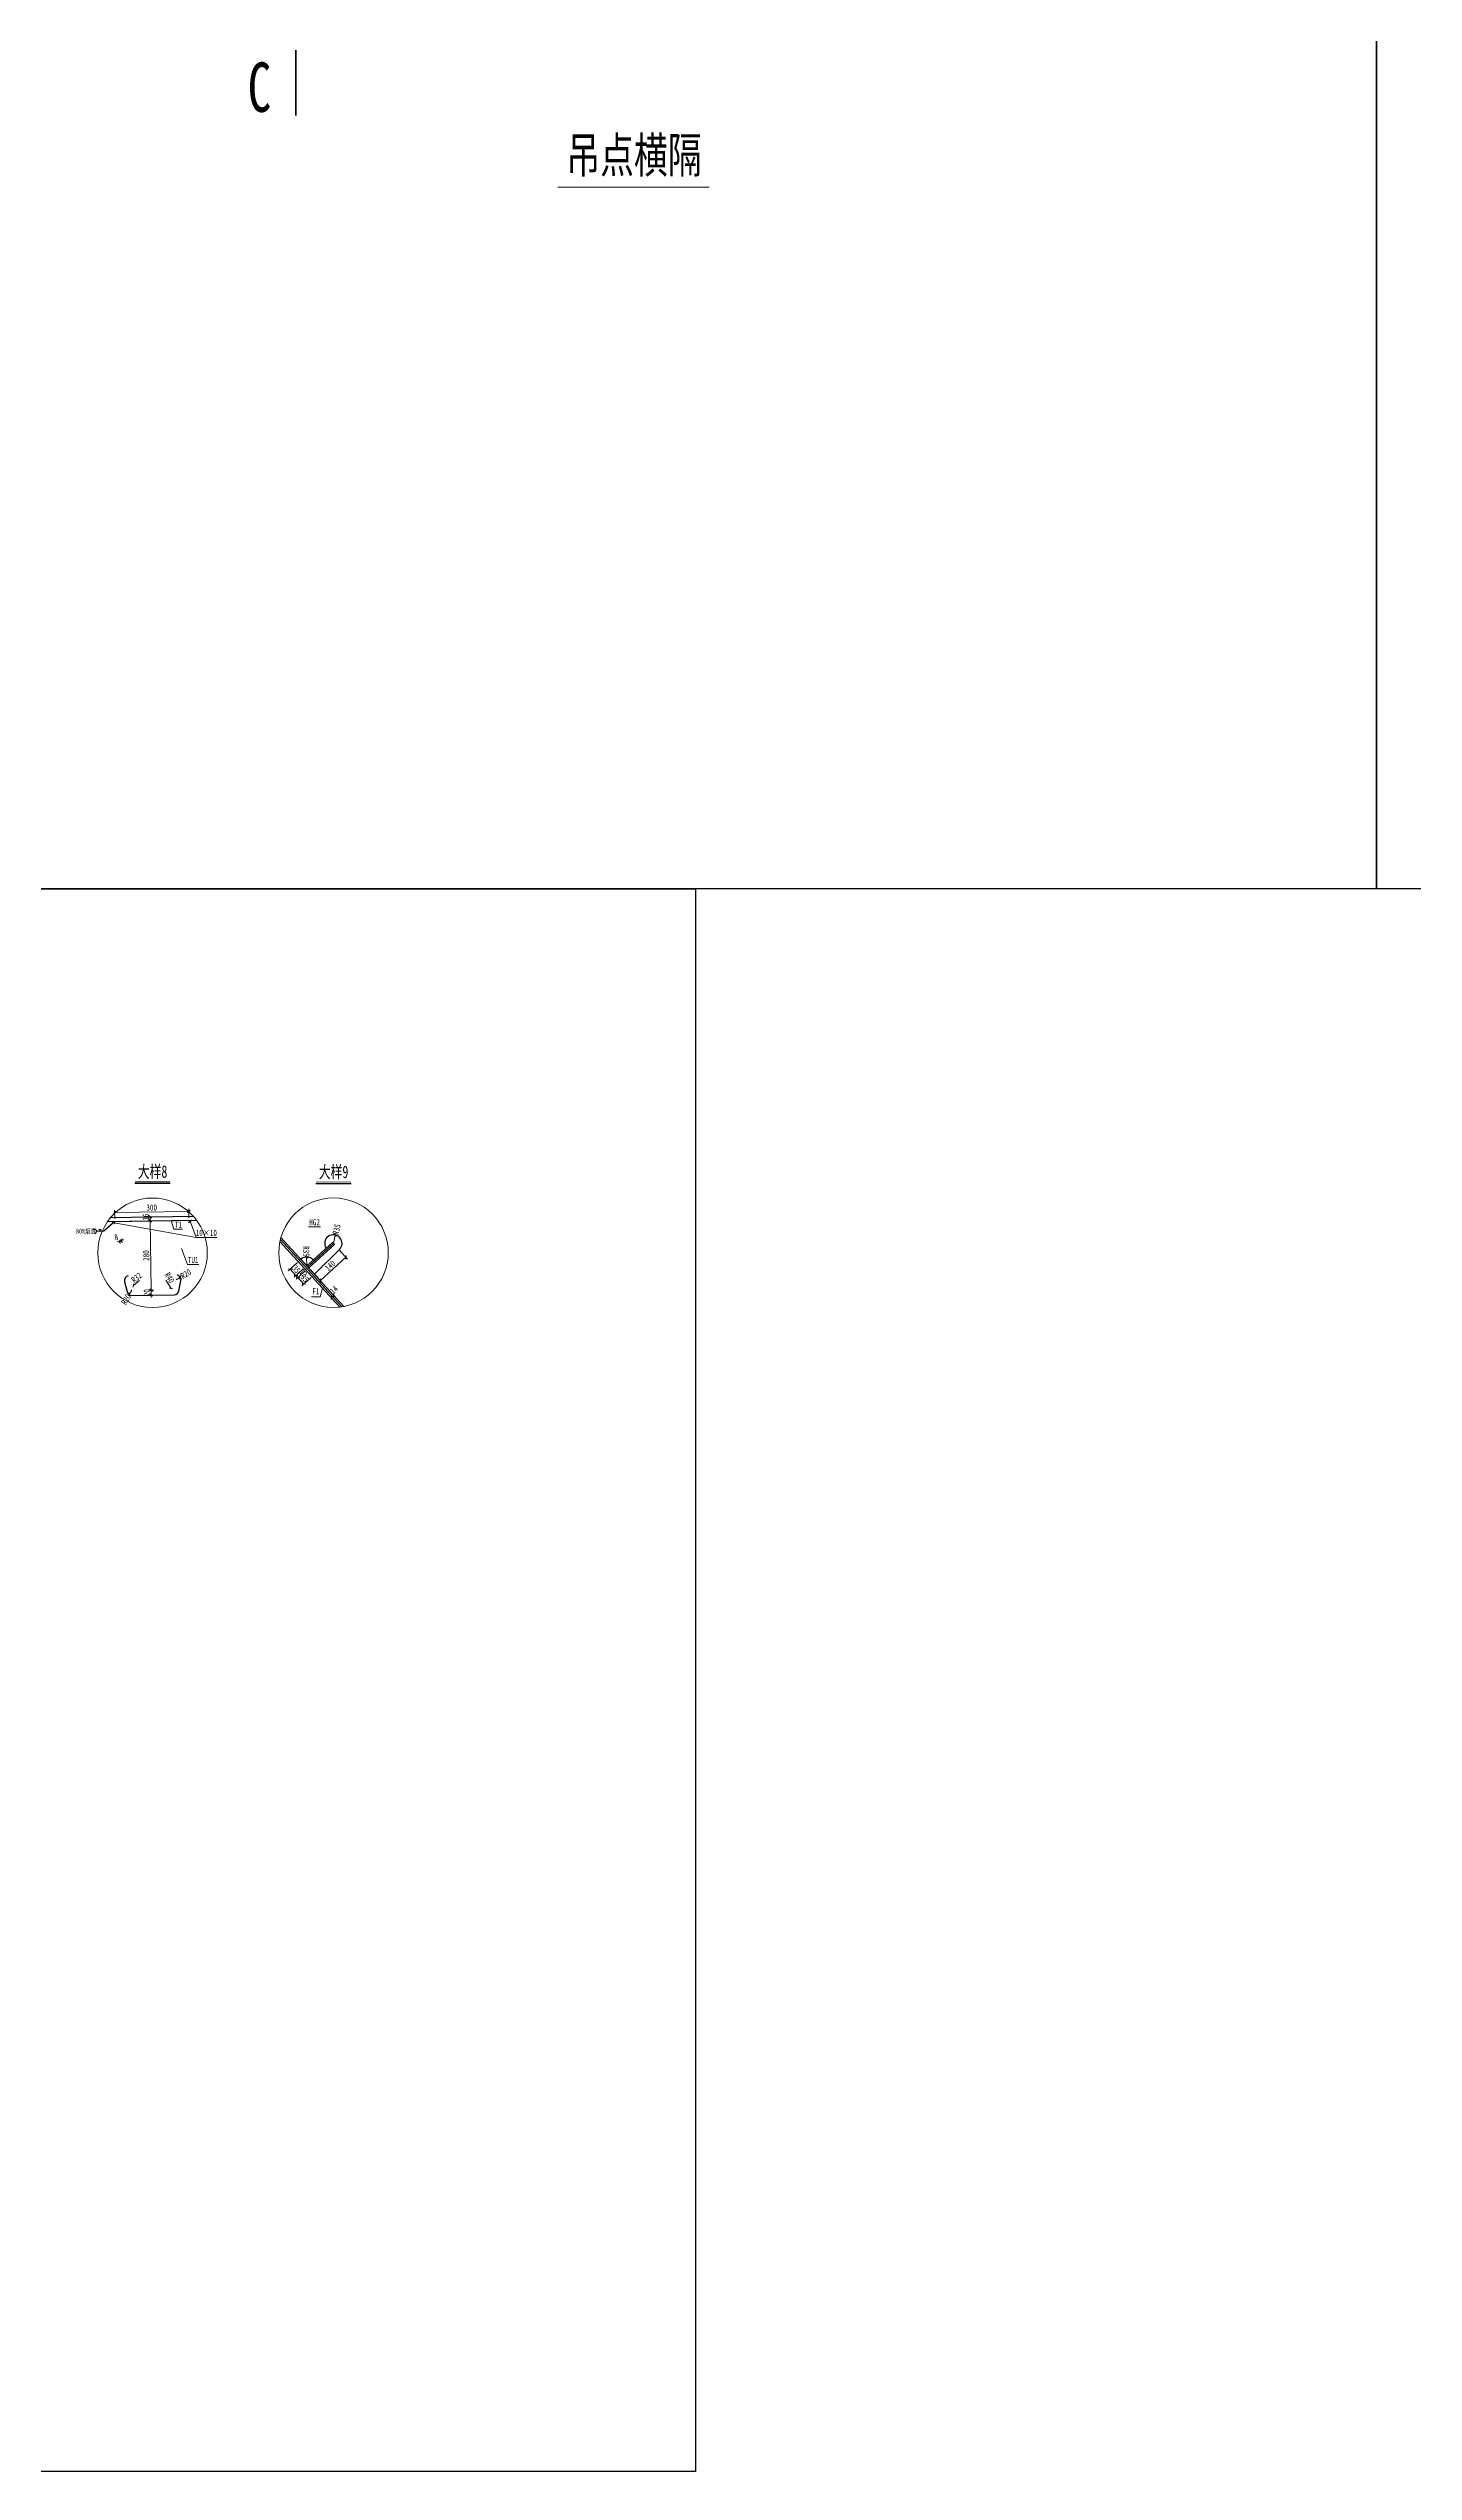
# Model space of a CAD drawing. Header units: millimetres. Extents: x 44597 to 300567, y -113054 to 73044.
# Drawn here: x 64205 to 69716, y -57326 to -47537 of the extents above; entities that cross this region are included whole.
import ezdxf
from ezdxf.enums import TextEntityAlignment as Align

# ---------------------------------------------------------------- set-up
doc = ezdxf.new("R2010")
doc.units = ezdxf.units.MM
doc.layers.get('Defpoints').update_dxf_attribs({"color": 8})
for name, color, linetype, lineweight in [('Dim', 4, 'Continuous', 15), ('文字', 7, 'Continuous', 15), ('标注线及字体', 2, 'Continuous', 15), ('粗线', 3, 'Continuous', 35), ('细实线', 4, 'Continuous', 15), ('钢板粗线', 1, 'Continuous', 25)]:
    doc.layers.add(name, color=color, linetype=linetype, lineweight=lineweight)
doc.layers.add('Text', color=4, linetype='Continuous')
doc.styles.add('111', font='', dxfattribs={"width": 0.7})
doc.styles.add('BM_Dim', font='', dxfattribs={"width": 0.85})
doc.styles.add('SMEDI', font='', dxfattribs={"width": 0.75})
doc.styles.get("Standard").update_dxf_attribs({"font": ''})
doc.styles.get('111').set_extended_font_data('仿宋_GB2312')
doc.styles.get('BM_Dim').set_extended_font_data('仿宋_GB2312')
doc.styles.get('SMEDI').set_extended_font_data('仿宋_GB2312')
doc.styles.get('Standard').set_extended_font_data('仿宋_GB2312')
doc.dimstyles.new('200', dxfattribs={"dimscale": 0, "dimtxt": 2.5, "dimasz": 1, "dimexe": 1, "dimexo": 1, "dimgap": 0.6, "dimtad": 1, "dimdec": 0, "dimdsep": 46, "dimtxsty": '111', "dimblk": 'OBLIQUE', "dimcen": 0, "dimclrd": 4, "dimclre": 4, "dimclrt": 4, "dimadec": 1, "dimazin": 2, "dimtfac": 1, "dimtdec": 0, "dimtix": 1, "dimtmove": 2, "dimatfit": 3, "dimfxl": 4, "dimfxlon": 1, "dimtolj": 1, "dimlwd": -1, "dimlwe": -1, "dimarcsym": 0})
doc.dimstyles.new('MSteel_1.0_1.0', dxfattribs={"dimtxt": 3, "dimasz": 1.2, "dimexe": 1, "dimexo": 1, "dimgap": 1, "dimtad": 3, "dimtoh": 1, "dimdec": 0, "dimzin": 0, "dimdsep": 46, "dimtxsty": 'Standard', "dimblk": 'ARCHTICK', "dimcen": 0.09, "dimclrd": 3, "dimclre": 3, "dimadec": 0, "dimazin": 0, "dimtfac": 1, "dimtdec": 4, "dimtofl": 0, "dimtmove": 0, "dimatfit": 3, "dimfxl": 1, "dimtolj": 1, "dimtzin": 0, "dimarcsym": 0})

# ---------------------------------------------------------------- blocks, each defined once
blk = doc.blocks.new('U型肋1')
at = {"layer": 'Defpoints'}
blk.add_line((-160, 0), (160, 0), dxfattribs=at)
at = {"layer": '钢板粗线', "color": 6}
for p, q in [((147.8, -9.7), (160, 0)), ((-147.8, -9.7), (-160, 0))]:
    blk.add_line(p, q, dxfattribs=at)
blk.add_lwpolyline([(-98.8, -220.5, 0.414266), (-113.8, -244.5), (-104.5, -284.5, 0.348876), (-85, -300), (85, -300, 0.348876), (104.5, -284.5), (113.8, -244.5, 0.414091), (98.8, -220.5, 0.414091)], format="xyb", dxfattribs=at)
blk = doc.blocks.new('_Oblique')
at = {"color": 0, "linetype": 'ByBlock', "lineweight": -2}
blk.add_line((-0.5, -0.5), (0.5, 0.5), dxfattribs=at)
blk = doc.blocks.new('*D134')
at = {"layer": 'Defpoints', "color": 0, "transparency": 16777216}
for p in [(64489.5, -52345.4), (64497.3, -52343.5), (64499.5, -52352.5)]:
    blk.add_point(p, dxfattribs=at)
at = {"layer": '细实线', "color": 4, "transparency": 16777216}
for p, q in [((64491.8, -52354.4), (64482.1, -52356.8)), ((64491.8, -52354.4), (64499.5, -52352.5)), ((64491.8, -52354.4), (64494.2, -52364.1)), ((64499.5, -52352.5), (64509.2, -52350.1)), ((64499.5, -52352.5), (64501.9, -52362.2))]:
    blk.add_line(p, q, dxfattribs=at)
at = {"layer": '细实线', "color": 4, "transparency": 16777216, "xscale": 10, "yscale": 10, "zscale": 10}
for p, rotation in [((64491.8, -52354.4), 13.92449145960827), ((64499.5, -52352.5), 193.9244914596083)]:
    blk.add_blockref('_Oblique', p, dxfattribs=dict(at, rotation=rotation))
at = {"layer": '细实线', "color": 4, "transparency": 16777216, "insert": (64478.4, -52338.9), "char_height": 25, "attachment_point": 5, "rotation": 13.92449, "style": '111'}
blk.add_mtext('\\A1;8', dxfattribs=at)
blk = doc.blocks.new('*D135')
at = {"layer": 'Defpoints', "color": 0, "transparency": 16777216}
for p in [(64615, -52273.1), (64635.9, -52272.8), (64640.1, -52552.7)]:
    blk.add_point(p, dxfattribs=at)
at = {"layer": '细实线', "color": 4, "transparency": 16777216}
for p, q in [((64625.9, -52272.9), (64605, -52273.2)), ((64619.2, -52553.1), (64615, -52273.1)), ((64630.1, -52552.9), (64609.2, -52553.2))]:
    blk.add_line(p, q, dxfattribs=at)
at = {"layer": '细实线', "color": 4, "transparency": 16777216, "xscale": 10, "yscale": 10, "zscale": 10}
for p, rotation in [((64615, -52273.1), 90.85937224364261), ((64619.2, -52553.1), 270.8593722436426)]:
    blk.add_blockref('_Oblique', p, dxfattribs=dict(at, rotation=rotation))
at = {"layer": '细实线', "color": 4, "transparency": 16777216, "insert": (64599.2, -52413.3), "char_height": 25, "attachment_point": 5, "rotation": 90.85937, "style": '111'}
blk.add_mtext('\\A1;280', dxfattribs=at)
blk = doc.blocks.new('*D136')
at = {"layer": 'Defpoints', "color": 0, "transparency": 16777216}
for p in [(64640.1, -52552.7), (64619.5, -52573), (64640.4, -52572.7)]:
    blk.add_point(p, dxfattribs=at)
at = {"layer": '细实线', "color": 4, "transparency": 16777216}
for p, q in [((64630.1, -52552.9), (64609.2, -52553.2)), ((64619.2, -52553.1), (64619.1, -52543.1)), ((64619.2, -52553.1), (64619.5, -52573)), ((64630.4, -52572.9), (64609.5, -52573.2)), ((64619.5, -52573), (64619.7, -52583))]:
    blk.add_line(p, q, dxfattribs=at)
at = {"layer": '细实线', "color": 4, "transparency": 16777216, "xscale": 10, "yscale": 10, "zscale": 10}
for p, rotation in [((64619.2, -52553.1), 270.8594463297547), ((64619.5, -52573), 90.85944632975473)]:
    blk.add_blockref('_Oblique', p, dxfattribs=dict(at, rotation=rotation))
at = {"layer": '细实线', "color": 4, "transparency": 16777216, "insert": (64601.5, -52563.3), "char_height": 25, "attachment_point": 5, "rotation": 90.85945, "style": '111'}
blk.add_mtext('\\A1;20', dxfattribs=at)
blk = doc.blocks.new('*D137')
at = {"layer": 'Defpoints', "color": 0, "transparency": 16777216}
for p in [(64471.6, -52239.7), (64472.1, -52275.2), (64771.9, -52270.7)]:
    blk.add_point(p, dxfattribs=at)
at = {"layer": '细实线', "color": 4, "transparency": 16777216}
for p, q in [((64472, -52265.2), (64471.4, -52229.7)), ((64771.4, -52235.2), (64471.6, -52239.7)), ((64771.8, -52260.7), (64771.2, -52225.2))]:
    blk.add_line(p, q, dxfattribs=at)
at = {"layer": '细实线', "color": 4, "transparency": 16777216, "xscale": 10, "yscale": 10, "zscale": 10}
for p, rotation in [((64471.6, -52239.7), 180.8551735522662), ((64771.4, -52235.2), 0.8551735522662156)]:
    blk.add_blockref('_Oblique', p, dxfattribs=dict(at, rotation=rotation))
at = {"layer": '细实线', "color": 4, "transparency": 16777216, "insert": (64621.2, -52219.6), "char_height": 25, "attachment_point": 5, "rotation": 0.85517, "style": '111'}
blk.add_mtext('\\A1;300', dxfattribs=at)
blk = doc.blocks.new('*D138')
at = {"layer": 'Defpoints', "color": 0, "transparency": 16777216}
for p in [(64720.1, -52512), (64737.1, -52501.3)]:
    blk.add_point(p, dxfattribs=at)
at = {"layer": '细实线', "color": 4, "transparency": 16777216}
for p, q in [((64737.1, -52501.3), (64720.1, -52512)), ((64720.1, -52512), (64737.1, -52501.3))]:
    blk.add_line(p, q, dxfattribs=at)
blk.add_arc((64720.1, -52512), 20, 3.11833, 74.97374, dxfattribs=at)
at = {"layer": '细实线', "color": 4, "transparency": 16777216, "xscale": 10, "yscale": 10, "zscale": 10, "rotation": 32.07335552735289}
blk.add_blockref('_Oblique', (64737.1, -52501.3), dxfattribs=at)
at = {"layer": '细实线', "color": 4, "transparency": 16777216, "insert": (64759.2, -52487.5), "char_height": 25, "attachment_point": 5, "rotation": 32.07336, "style": '111'}
blk.add_mtext('\\A1;R20', dxfattribs=at)
blk = doc.blocks.new('*D139')
at = {"layer": 'Defpoints', "color": 0, "transparency": 16777216}
for p in [(64530.7, -52570.8), (64541.3, -52553.8)]:
    blk.add_point(p, dxfattribs=at)
at = {"layer": '细实线', "color": 4, "transparency": 16777216}
for p, q in [((64530.7, -52570.8), (64541.3, -52553.8)), ((64541.3, -52553.8), (64530.7, -52570.8))]:
    blk.add_line(p, q, dxfattribs=at)
blk.add_arc((64541.3, -52553.8), 20, 209.10127, 241.90442, dxfattribs=at)
at = {"layer": '细实线', "color": 4, "transparency": 16777216, "xscale": 10, "yscale": 10, "zscale": 10, "rotation": 238.0562895463312}
blk.add_blockref('_Oblique', (64530.7, -52570.8), dxfattribs=at)
at = {"layer": '细实线', "color": 4, "transparency": 16777216, "insert": (64518.3, -52590.6), "char_height": 25, "attachment_point": 5, "rotation": 58.05629, "style": '111'}
blk.add_mtext('\\A1;R20', dxfattribs=at)
blk = doc.blocks.new('*D140')
at = {"layer": 'Defpoints', "color": 0, "transparency": 16777216}
for p in [(64615.2, -52257.1), (64635.6, -52256.8), (64635.9, -52272.8)]:
    blk.add_point(p, dxfattribs=at)
at = {"layer": '细实线', "color": 4, "transparency": 16777216}
for p, q in [((64625.6, -52256.9), (64605.2, -52257.2)), ((64625.9, -52272.9), (64605.5, -52273.2)), ((64615.5, -52273.1), (64615.2, -52257.1))]:
    blk.add_line(p, q, dxfattribs=at)
at = {"layer": '细实线', "color": 4, "transparency": 16777216, "xscale": 10, "yscale": 10, "zscale": 10}
for p, rotation in [((64615.2, -52257.1), 90.85937224365405), ((64615.5, -52273.1), 270.8593722436541)]:
    blk.add_blockref('_Oblique', p, dxfattribs=dict(at, rotation=rotation))
at = {"layer": '细实线', "color": 4, "transparency": 16777216, "insert": (64597.4, -52258.1), "char_height": 25, "attachment_point": 5, "rotation": 90.85937, "style": '111'}
blk.add_mtext('\\A1;16', dxfattribs=at)
blk = doc.blocks.new('U肋焊缝2')
at = {"layer": 'Dim'}
blk.add_line((0, 0), (-2.66, 0), dxfattribs=at)
blk.add_lwpolyline([(-3.66, 1), (-2.66, 0), (-3.66, -1)], dxfattribs=at)
at = {"layer": '细实线'}
blk.add_lwpolyline([(-2.05, 0.89), (-1.14, 0), (-1.14, 0.89)], dxfattribs=at)
at = {"layer": 'Text', "style": 'SMEDI', "width": 0.75}
blk.add_text('80%熔透', height=2, dxfattribs=at).set_placement((-11.22, 0), align=Align.MIDDLE_LEFT)
blk = doc.blocks.new('_ArchTick')
at = {"color": 0, "linetype": 'ByBlock', "const_width": 0.15}
blk.add_lwpolyline([(-0.5, -0.5), (0.5, 0.5)], dxfattribs=at)
blk = doc.blocks.new('14-160加劲 有过焊孔')
at = {"layer": 'Defpoints'}
blk.add_line((38609.4, 31489.3), (38609.4, 31629.3), dxfattribs=at)
at = {"layer": '钢板粗线', "color": 7}
for p, q in [((38603.4, 31489.3), (38603.4, 31629.3)), ((38603.4, 31629.3), (38615.4, 31629.3)), ((38615.4, 31489.3), (38615.4, 31629.3)), ((38650.4, 31489.3), (38644.3, 31630.8)), ((38568.4, 31489.3), (38650.4, 31489.3))]:
    blk.add_line(p, q, dxfattribs=at)
for centre, start, end in [((38609.4, 31629.3), 2.44105, 260.12911), ((38603.4, 31489.3), 90, 180)]:
    blk.add_arc(centre, 35, start, end, dxfattribs=at)
blk = doc.blocks.new('*D199')
at = {"layer": 'Defpoints', "color": 0, "transparency": 16777216}
for p in [(65358.8, -52368.9), (65255.3, -52463.1), (65302.2, -52514.7)]:
    blk.add_point(p, dxfattribs=at)
at = {"layer": '细实线', "color": 4, "transparency": 16777216}
for p, q in [((65405.8, -52420.5), (65302.2, -52514.7)), ((65378.8, -52390.9), (65412.5, -52427.9)), ((65275.3, -52485.1), (65309, -52522.1))]:
    blk.add_line(p, q, dxfattribs=at)
at = {"layer": '细实线', "color": 4, "transparency": 16777216, "xscale": 10, "yscale": 10, "zscale": 10}
for p, rotation in [((65405.8, -52420.5), 42.30941180340717), ((65302.2, -52514.7), 222.3094118034072)]:
    blk.add_blockref('_Oblique', p, dxfattribs=dict(at, rotation=rotation))
at = {"layer": '细实线', "color": 4, "transparency": 16777216, "insert": (65341.9, -52454.4), "char_height": 25, "attachment_point": 5, "rotation": 42.30941, "style": '111'}
blk.add_mtext('\\A1;140', dxfattribs=at)
blk = doc.blocks.new('*D200')
at = {"layer": 'Defpoints', "color": 0, "transparency": 16777216}
for p in [(65354.7, -52364.4), (65362.7, -52330.4)]:
    blk.add_point(p, dxfattribs=at)
at = {"layer": '细实线', "color": 4, "transparency": 16777216}
for p, q in [((65362.7, -52330.4), (65354.7, -52364.4)), ((65354.7, -52364.4), (65362.7, -52330.4))]:
    blk.add_line(p, q, dxfattribs=at)
at = {"layer": '细实线', "color": 4, "transparency": 16777216, "xscale": 10, "yscale": 10, "zscale": 10, "rotation": 76.84700869101552}
blk.add_blockref('_Oblique', (65362.7, -52330.4), dxfattribs=at)
at = {"layer": '细实线', "color": 4, "transparency": 16777216, "insert": (65368.1, -52307.4), "char_height": 25, "attachment_point": 5, "rotation": 76.84701, "style": '111'}
blk.add_mtext('\\A1;R35', dxfattribs=at)
blk = doc.blocks.new('*D201')
at = {"layer": 'Defpoints', "color": 0, "transparency": 16777216}
for p in [(65246, -52419.3), (65247.2, -52454.2)]:
    blk.add_point(p, dxfattribs=at)
at = {"layer": '细实线', "color": 4, "transparency": 16777216}
for p, q in [((65246, -52419.3), (65247.2, -52454.2)), ((65247.2, -52454.2), (65246, -52419.3))]:
    blk.add_line(p, q, dxfattribs=at)
at = {"layer": '细实线', "color": 4, "transparency": 16777216, "xscale": 10, "yscale": 10, "zscale": 10, "rotation": 91.84239581254333}
blk.add_blockref('_Oblique', (65246, -52419.3), dxfattribs=at)
at = {"layer": '细实线', "color": 4, "transparency": 16777216, "insert": (65245.3, -52396.7), "char_height": 25, "attachment_point": 5, "rotation": 271.8424, "style": '111'}
blk.add_mtext('\\A1;R35', dxfattribs=at)
blk = doc.blocks.new('*D202')
at = {"layer": 'Defpoints', "color": 0, "transparency": 16777216}
for p in [(65223.6, -52428.4), (65247.2, -52454.2), (65203.7, -52493.8)]:
    blk.add_point(p, dxfattribs=at)
at = {"layer": '细实线', "color": 4, "transparency": 16777216}
for p, q in [((65209.8, -52441), (65172.8, -52474.6)), ((65180.2, -52467.9), (65203.7, -52493.8)), ((65233.3, -52466.9), (65196.3, -52500.5))]:
    blk.add_line(p, q, dxfattribs=at)
at = {"layer": '细实线', "color": 4, "transparency": 16777216, "xscale": 10, "yscale": 10, "zscale": 10}
for p, rotation in [((65180.2, -52467.9), 132.3094118034128), ((65203.7, -52493.8), 312.3094118034127)]:
    blk.add_blockref('_Oblique', p, dxfattribs=dict(at, rotation=rotation))
at = {"layer": '细实线', "color": 4, "transparency": 16777216, "insert": (65205.2, -52468.8), "char_height": 25, "attachment_point": 5, "rotation": 312.30941, "style": '111'}
blk.add_mtext('\\A1;35', dxfattribs=at)
blk = doc.blocks.new('*D203')
at = {"layer": 'Defpoints', "color": 0, "transparency": 16777216}
for p in [(65247.2, -52454.2), (65255.3, -52463.1), (65211.8, -52502.7)]:
    blk.add_point(p, dxfattribs=at)
at = {"layer": '细实线', "color": 4, "transparency": 16777216}
for p, q in [((65233.3, -52466.9), (65196.3, -52500.5)), ((65203.7, -52493.8), (65197, -52486.4)), ((65203.7, -52493.8), (65211.8, -52502.7)), ((65241.4, -52475.7), (65204.4, -52509.4)), ((65211.8, -52502.7), (65218.5, -52510))]:
    blk.add_line(p, q, dxfattribs=at)
at = {"layer": '细实线', "color": 4, "transparency": 16777216, "xscale": 10, "yscale": 10, "zscale": 10}
for p, rotation in [((65203.7, -52493.8), 312.3094118038355), ((65211.8, -52502.7), 132.3094118038355)]:
    blk.add_blockref('_Oblique', p, dxfattribs=dict(at, rotation=rotation))
at = {"layer": '细实线', "color": 4, "transparency": 16777216, "insert": (65234.1, -52483.8), "char_height": 25, "attachment_point": 5, "rotation": 312.30941, "style": '111'}
blk.add_mtext('\\A1;12', dxfattribs=at)
blk = doc.blocks.new('*D204')
at = {"layer": 'Defpoints', "color": 0, "transparency": 16777216}
for p in [(65255.3, -52463.1), (65235.4, -52528.5), (65278.8, -52489)]:
    blk.add_point(p, dxfattribs=at)
at = {"layer": '细实线', "color": 4, "transparency": 16777216}
for p, q in [((65241.4, -52475.7), (65204.4, -52509.4)), ((65211.8, -52502.7), (65235.4, -52528.5)), ((65265, -52501.6), (65228, -52535.3))]:
    blk.add_line(p, q, dxfattribs=at)
at = {"layer": '细实线', "color": 4, "transparency": 16777216, "xscale": 10, "yscale": 10, "zscale": 10}
for p, rotation in [((65211.8, -52502.7), 132.3094118032766), ((65235.4, -52528.5), 312.3094118032766)]:
    blk.add_blockref('_Oblique', p, dxfattribs=dict(at, rotation=rotation))
at = {"layer": '细实线', "color": 4, "transparency": 16777216, "insert": (65239.2, -52505.2), "char_height": 25, "attachment_point": 5, "rotation": 312.30941, "style": '111'}
blk.add_mtext('\\A1;35', dxfattribs=at)
blk = doc.blocks.new('*D205')
at = {"layer": 'Defpoints', "color": 0, "transparency": 16777216}
for p in [(65345.6, -52562.4), (65335.2, -52571.8), (65346.4, -52584.1)]:
    blk.add_point(p, dxfattribs=at)
at = {"layer": '细实线', "color": 4, "transparency": 16777216}
for p, q in [((65352.3, -52569.7), (65363.5, -52582)), ((65342, -52579.2), (65353.1, -52591.5)), ((65356.8, -52574.6), (65346.4, -52584.1))]:
    blk.add_line(p, q, dxfattribs=at)
at = {"layer": '细实线', "color": 4, "transparency": 16777216, "xscale": 10, "yscale": 10, "zscale": 10}
for p, rotation in [((65356.8, -52574.6), 42.30941180386345), ((65346.4, -52584.1), 222.3094118038634)]:
    blk.add_blockref('_Oblique', p, dxfattribs=dict(at, rotation=rotation))
at = {"layer": '细实线', "color": 4, "transparency": 16777216, "insert": (65356.6, -52551.9), "char_height": 25, "attachment_point": 5, "rotation": 42.30941, "style": '111'}
blk.add_mtext('\\A1;14', dxfattribs=at)

msp = doc.modelspace()

# ---------------------------------------------------------------- linework, layer by layer
at = {"color": 4}
for p, q in [((64553.7, -52121.2), (64695.6, -52121.2)), ((65284.5, -52122.4), (65426.4, -52122.4))]:
    msp.add_line(p, q, dxfattribs=at)
at = {"color": 6, "const_width": 3.6}
for points in [[(64553.7, -52115.2), (64695.6, -52115.2)], [(65284.5, -52116.4), (65426.4, -52116.4)]]:
    msp.add_lwpolyline(points, dxfattribs=at)
at = {"layer": 'Defpoints'}
msp.add_line((65140.9, -52347.9), (65389, -52620.5), dxfattribs=at)
for points in [[(47566.6, -36314.1), (69566.6, -36314.1), (69566.6, -50931.3), (47566.6, -50931.3)], [(69566.6, -36314.1), (91566.6, -36314.1), (91566.6, -50931.3), (69566.6, -50931.3)], [(57191.6, -50931.3), (66816.6, -50931.3), (66816.6, -57326.3), (57191.6, -57326.3)]]:
    msp.add_lwpolyline(points, close=True, dxfattribs=at)
at = {"layer": '粗线'}
msp.add_line((65202.9, -47807.1), (65202.9, -47543.8), dxfattribs=at)
at = {"layer": '细实线'}
for p, q in [((66261.4, -48096.9), (66871.7, -48096.9)), ((64711.2, -52307.3), (64700.1, -52271.8)), ((64800.7, -52340.4), (64776.6, -52275.1)), ((64800.7, -52340.4), (64469.7, -52281.2)), ((64711.2, -52307.3), (64746.2, -52307.3)), ((64800.7, -52340.4), (64884, -52340.4)), ((65254.9, -52297.3), (65302.4, -52297.3)), ((64765.2, -52450.1), (64741.1, -52384.8)), ((64765.2, -52450.1), (64811.4, -52450.1)), ((65301.6, -52580.4), (65310.9, -52545)), ((65266, -52580.4), (65301.6, -52580.4))]:
    msp.add_line(p, q, dxfattribs=at)
at = {"layer": '细实线', "color": 4}
for p, q in [((64572.5, -52513.7), (64547.8, -52534.1)), ((64547.8, -52534.1), (64547.8, -52534.1)), ((64678.9, -52512.2), (64700, -52546.2)), ((64700, -52546.2), (64700, -52546.2))]:
    msp.add_line(p, q, dxfattribs=at)
at = {"layer": '细实线'}
for centre in [(64624.7, -52402.3), (65355.4, -52401.9)]:
    msp.add_circle(centre, 221.2, dxfattribs=at)
at = {"layer": '钢板粗线'}
for p, q in [((64443.3, -52275.7), (64802.1, -52270.3)), ((64455.8, -52259.5), (64789.2, -52254.5)), ((65139, -52356.2), (65380.6, -52621.6)), ((65143.1, -52339.9), (65397.2, -52619))]:
    msp.add_line(p, q, dxfattribs=at)

# ---------------------------------------------------------------- block references
at = {"layer": '细实线'}
for name, p, rotation in [('U型肋1', (64622.1, -52273), 0.8593722436391068), ('14-160加劲 有过焊孔', (15975, -45102.8), 312.3094118034077)]:
    msp.add_blockref(name, p, dxfattribs=dict(at, rotation=rotation))
at = {"layer": '细实线', "color": 8, "xscale": 9.999999999999996, "yscale": 9.999999999999996, "zscale": 9.999999999999996}
msp.add_blockref('U肋焊缝2', (64427.7, -52315.1), dxfattribs=at)
at = {"layer": '细实线', "color": 4, "xscale": 10, "yscale": 10, "zscale": 10}
for p, rotation in [((64547.8, -52534.1), 39.43082534781877), ((64700, -52546.2), 121.7883031367361)]:
    msp.add_blockref('_Oblique', p, dxfattribs=dict(at, rotation=rotation))

# ---------------------------------------------------------------- texts
at = {"layer": '文字', "style": 'BM_Dim', "width": 0.7}
msp.add_text('C', height=200, dxfattribs=at).set_placement((65056.2, -47792.8), align=Align.CENTER)
for s, height, p in [('吊点横隔', 142.86, (66568.5, -48081.3)), ('T1', 25, (64729.6, -52308.4)), ('HG2', 25, (65279.1, -52299)), ('10×10', 25, (64841.8, -52341.5)), ('TU1', 25, (64788.8, -52451.2)), ('F1', 25, (65284.4, -52577.5))]:
    msp.add_text(s, height=height, dxfattribs=at).set_placement(p, align=Align.BOTTOM_CENTER)
at = {"layer": '标注线及字体', "style": '111', "width": 0.7}
for s, p in [('大样8', (64624.8, -52073.1)), ('大样9', (65355.6, -52074.3))]:
    msp.add_text(s, height=50, dxfattribs=at).set_placement(p, align=Align.MIDDLE)
at = {"layer": '细实线', "color": 4, "char_height": 25, "attachment_point": 5, "style": '111'}
for s, insert, rotation in [('\\A1;R32', (64560.1, -52502.4), 39.43083), ('\\A1;R40', (64693.3, -52503.1), 301.7883)]:
    msp.add_mtext(s, dxfattribs=dict(at, insert=insert, rotation=rotation))

# ---------------------------------------------------------------- dimensions: what is measured, and where the dimension line sits
at = {"layer": '细实线'}
for p1, p2, distance, override, picture, middle in [((64771.9, -52270.7), (64472.1, -52275.2), -35.5, {"dimscale": 10, "dimblk": 'Oblique'}, '*D137', (64621.2, -52219.6)), ((64640.1, -52552.7), (64635.9, -52272.8), 20.9, {"dimscale": 10, "dimtad": 4, "dimblk": 'Oblique'}, '*D135', (64599.2, -52413.3)), ((65358.8, -52368.9), (65255.3, -52463.1), 69.8, {"dimscale": 10, "dimblk": 'Oblique'}, '*D199', (65341.9, -52454.4)), ((65223.6, -52428.4), (65247.2, -52454.2), -58.7, {"dimscale": 10, "dimblk": 'Oblique'}, '*D202', (65205.2, -52468.8)), ((64640.1, -52552.7), (64640.4, -52572.7), -20.9, {"dimscale": 10, "dimtad": 4, "dimblk": 'Oblique'}, '*D136', (64601.5, -52563.3))]:
    dim = msp.add_aligned_dim(p1=p1, p2=p2, distance=distance, dimstyle='200', override=override, dxfattribs=at)
    dim.commit()
    dim.dimension.update_dxf_attribs({"geometry": picture, "text_midpoint": middle})
for base, p1, p2, angle, override, picture, middle in [((64615.2, -52257.1), (64635.9, -52272.8), (64635.6, -52256.8), 90.85937, {"dimscale": 10, "dimtad": 4, "dimblk": 'Oblique'}, '*D140', (64597.4, -52258.1)), ((64499.5, -52352.5), (64489.5, -52345.4), (64497.3, -52343.5), 13.92449, {"dimscale": 10, "dimblk": 'Oblique'}, '*D134', (64478.4, -52338.9)), ((65211.8, -52502.7), (65247.2, -52454.2), (65255.3, -52463.1), 312.30941, {"dimscale": 10, "dimblk": 'Oblique'}, '*D203', (65234.1, -52483.8)), ((65235.4, -52528.5), (65255.3, -52463.1), (65278.8, -52489), 312.30941, {"dimscale": 10, "dimblk": 'Oblique'}, '*D204', (65239.2, -52505.2)), ((65346.4, -52584.1), (65345.6, -52562.4), (65335.2, -52571.8), 222.30941, {"dimscale": 10, "dimblk": 'Oblique'}, '*D205', (65356.6, -52551.9))]:
    dim = msp.add_linear_dim(base=base, p1=p1, p2=p2, angle=angle, dimstyle='200', override=override, dxfattribs=at)
    dim.commit()
    dim.dimension.update_dxf_attribs({"geometry": picture, "text_midpoint": middle, "dimtype": 161})
for center, mpoint, picture, middle in [((65354.7, -52364.4), (65362.7, -52330.4), '*D200', (65368.1, -52307.4)), ((65247.2, -52454.2), (65246, -52419.3), '*D201', (65245.3, -52396.7)), ((64720.1, -52512), (64737.1, -52501.3), '*D138', (64759.2, -52487.5)), ((64541.3, -52553.8), (64530.7, -52570.8), '*D139', (64518.3, -52590.6))]:
    dim = msp.add_radius_dim(center=center, mpoint=mpoint, dimstyle='200', override={"dimscale": 10, "dimblk": 'Oblique'}, dxfattribs=at)
    dim.commit()
    dim.dimension.update_dxf_attribs({"geometry": picture, "text_midpoint": middle, "dimtype": 164})

# ---------------------------------------------------------------- leaders
at = {"layer": 'Dim'}
msp.add_leader([(64472.1, -52275.2), (64427.7, -52315.1)], dimstyle='MSteel_1.0_1.0', override={"dimscale": 10, "dimclrd": 256}, dxfattribs=at)

doc.saveas('drawing.dxf')
